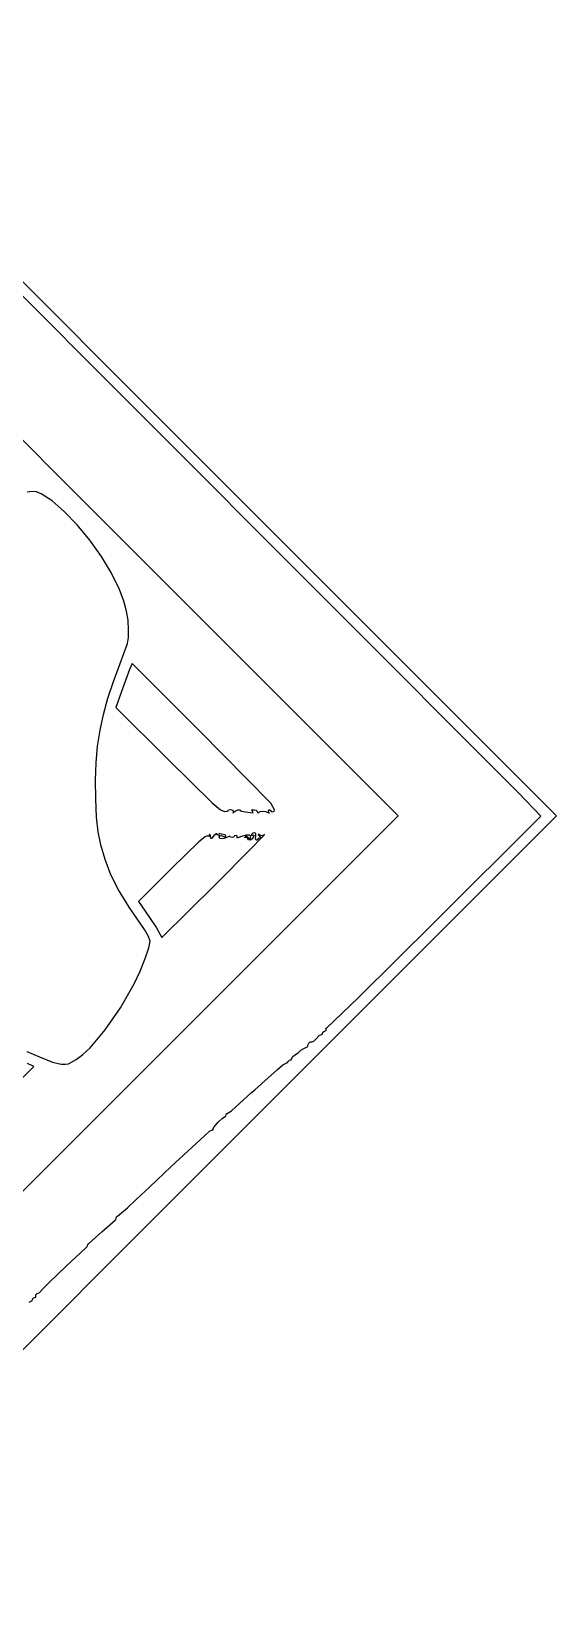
# Model space of a CAD drawing. Extents: x 247 to 565, y 428 to 746.
# Drawn here: x 458.4 to 564.6, y 428.4 to 745.5 of the extents above; entities that cross this region are included whole.
import ezdxf

# ---------------------------------------------------------------- set-up
doc = ezdxf.new("R2010")
doc.units = 0

msp = doc.modelspace()

# ---------------------------------------------------------------- linework, layer by layer
at = {"layer": 'Calque 1'}
for p, q in [((405.96, 745.5193), (485.2688, 666.2106)), ((479.13385, 669.451), (405.95995, 742.6081)), ((405.96, 713.5047), (469.2614, 650.2033)), ((556.83695, 591.5799), (479.13385, 669.451)), ((485.2688, 666.2106), (564.5776, 586.9018)), ((458.61212, 652.5136), (457.55974, 652.319175)), ((459.442532, 652.380634), (458.61212, 652.5136)), ((460.394816, 652.002703), (459.442532, 652.380634)), ((462.591269, 650.595219), (460.394816, 652.002703)), ((465.054013, 648.457694), (462.591269, 650.595219)), ((469.2614, 650.2033), (532.5628, 586.9018)), ((467.635584, 645.756675), (465.054013, 648.457694)), ((470.188515, 642.658709), (467.635584, 645.756675)), ((472.565342, 639.330344), (470.188515, 642.658709)), ((474.618598, 635.938125), (472.565342, 639.330344)), ((476.20082, 632.6486), (474.618598, 635.938125)), ((477.088765, 630.295795), (476.20082, 632.6486)), ((477.656874, 628.307087), (477.088765, 630.295795)), ((477.958738, 626.445111), (477.656874, 628.307087)), ((478.04795, 624.4725), (477.958738, 626.445111)), ((476.36106, 617.7257), (477.827099, 621.733075)), ((477.827099, 621.733075), (478.018122, 622.961112)), ((478.018122, 622.961112), (478.04795, 624.4725)), ((474.985545, 614.09326), (476.36106, 617.7257)), ((478.23848, 616.5149), (476.59301, 612.0701)), ((478.74677, 617.7007), (478.23848, 616.5149)), ((492.38647, 604.0886), (478.74677, 617.7007)), ((473.854294, 610.679673), (474.985545, 614.09326)), ((476.59301, 612.0701), (475.45584, 608.8111)), ((472.952947, 607.405866), (473.854294, 610.679673)), ((472.267144, 604.192762), (472.952947, 607.405866)), ((475.45584, 608.8111), (486.01804, 598.3133)), ((471.782524, 600.961289), (472.267144, 604.192762)), ((506.79327, 589.4446), (492.38647, 604.0886)), ((471.484726, 597.63237), (471.782524, 600.961289)), ((471.359392, 594.126932), (471.484726, 597.63237)), ((486.01804, 598.3133), (494.966236, 589.5571)), ((471.39216, 590.3659), (471.359392, 594.126932)), ((471.558449, 586.623511), (471.39216, 590.3659)), ((561.36612, 586.8658), (556.83695, 591.5799)), ((532.5628, 586.9018), (469.3277, 523.6664)), ((564.5776, 586.9018), (485.3352, 507.659)), ((494.966236, 589.5571), (496.650807, 588.132416)), ((496.650807, 588.132416), (497.43204, 587.7954)), ((497.43204, 587.7954), (497.992872, 587.847163)), ((497.992872, 587.847163), (498.14512, 587.9995)), ((498.14512, 587.9995), (498.237052, 588.142338)), ((498.237052, 588.142338), (498.65288, 588.1705)), ((498.65288, 588.1705), (499.113831, 588.031725)), ((499.113831, 588.031725), (499.17498, 587.7092)), ((499.17498, 587.7092), (499.130467, 587.43625)), ((499.130467, 587.43625), (499.40292, 587.6982)), ((499.40292, 587.6982), (499.78777, 587.989338)), ((499.78777, 587.989338), (500.21828, 588.1319)), ((500.21828, 588.1319), (500.21817, 588.1292)), ((500.21817, 588.1292), (500.545177, 588.094387)), ((500.545177, 588.094387), (500.68119, 587.9587)), ((500.68119, 587.9587), (500.856062, 587.813088)), ((500.856062, 587.813088), (501.2765, 587.7538)), ((501.2765, 587.7538), (502.64261, 587.5805)), ((502.64261, 587.5805), (503.214615, 587.506912)), ((502.960952, 588.090137), (503.42425, 588.1312)), ((503.09596, 587.7874), (502.960952, 588.090137)), ((503.214615, 587.506912), (503.09596, 587.7874)), ((503.42425, 588.1312), (503.847634, 588.051038)), ((503.847634, 588.051038), (503.95877, 587.9123)), ((503.95877, 587.9123), (504.11645, 587.5659)), ((504.11645, 587.5659), (504.30642, 587.511525)), ((504.30642, 587.511525), (504.38554, 587.6139)), ((504.38554, 587.6139), (504.613267, 587.803138)), ((504.613267, 587.803138), (505.145654, 587.86405)), ((505.145654, 587.86405), (505.757119, 587.797388)), ((505.757119, 587.797388), (506.22208, 587.6039)), ((506.22208, 587.6039), (506.481916, 587.429725)), ((506.362836, 587.8834), (506.4977, 588.0926)), ((506.4162, 587.6139), (506.362836, 587.8834)), ((506.481916, 587.429725), (506.4162, 587.6139)), ((506.4977, 588.0926), (506.687612, 588.127463)), ((506.687612, 588.127463), (506.7666, 587.9785)), ((506.7666, 587.9785), (506.883185, 587.780612)), ((507.523156, 588.1441), (506.79327, 589.4446)), ((506.883185, 587.780612), (507.16348, 587.6983)), ((507.16348, 587.6983), (507.480244, 587.810903)), ((507.480244, 587.810903), (507.523156, 588.1441)), ((539.83682, 565.3354), (561.36612, 586.8658)), ((471.878695, 583.692162), (471.558449, 586.623511)), ((472.440351, 581.015758), (471.878695, 583.692162)), ((473.33087, 578.0382), (472.440351, 581.015758)), ((492.265815, 581.648387), (486.83589, 576.3588)), ((493.495721, 582.685645), (492.265815, 581.648387)), ((493.99215, 582.8852), (493.495721, 582.685645)), ((494.255416, 582.7498), (493.99215, 582.8852)), ((494.33524, 582.9672), (494.255416, 582.7498)), ((494.3865, 583.182787), (494.33524, 582.9672)), ((494.58236, 582.9462), (494.3865, 583.182787)), ((494.69146, 582.2847), (494.58236, 582.9462)), ((494.796386, 582.322125), (494.69146, 582.2847)), ((495.23678, 582.8013), (494.796386, 582.322125)), ((495.716879, 583.264887), (495.23678, 582.8013)), ((495.52296, 572.9322), (502.829404, 580.307075)), ((495.91737, 583.2643), (495.716879, 583.264887)), ((496.000609, 583.030737), (495.91737, 583.2643)), ((496.19889, 582.9336), (496.000609, 583.030737)), ((496.348889, 583.011075), (496.19889, 582.9336)), ((496.359393, 583.3315), (496.31606, 583.1973)), ((496.31606, 583.1973), (496.348889, 583.011075)), ((496.8024, 583.2143), (496.359393, 583.3315)), ((496.37052, 582.5842), (496.547206, 582.82542)), ((496.492771, 582.333064), (496.37052, 582.5842)), ((496.977255, 582.266137), (496.492771, 582.333064)), ((496.547206, 582.82542), (496.808043, 582.920587)), ((497.56718, 583.0828), (496.8024, 583.2143)), ((496.808043, 582.920587), (497.40917, 582.6602)), ((497.602477, 582.374992), (496.977255, 582.266137)), ((497.40917, 582.6602), (497.616431, 582.55115)), ((497.68258, 582.7925), (497.56718, 583.0828)), ((498.14694, 582.6512), (497.602477, 582.374992)), ((497.616431, 582.55115), (497.68258, 582.7925)), ((498.441856, 582.82195), (498.14694, 582.6512)), ((498.56452, 582.7452), (498.441856, 582.82195)), ((498.6811, 582.566587), (498.56452, 582.7452)), ((498.96139, 582.4923), (498.6811, 582.566587)), ((499.241689, 582.557063), (498.96139, 582.4923)), ((499.35827, 582.7128), (499.241689, 582.557063)), ((499.479439, 582.868525), (499.35827, 582.7128)), ((499.77076, 582.9332), (499.479439, 582.868525)), ((500.014034, 582.855513), (499.77076, 582.9332)), ((499.968884, 582.46698), (500.01973, 582.6687)), ((500.143849, 582.418662), (499.968884, 582.46698)), ((500.01973, 582.6687), (500.014034, 582.855513)), ((501.06479, 582.7717), (500.143849, 582.418662)), ((501.806933, 583.001089), (501.06479, 582.7717)), ((501.523641, 582.458713), (501.60673, 582.6676)), ((501.67603, 582.4968), (501.523641, 582.458713)), ((501.60673, 582.6676), (501.841124, 582.855625)), ((501.906085, 582.529463), (501.67603, 582.4968)), ((502.441184, 582.965588), (501.806933, 583.001089)), ((501.841124, 582.855625), (502.1368, 582.5806)), ((502.06198, 582.3624), (501.906085, 582.529463)), ((502.281028, 582.071308), (502.06198, 582.3624)), ((502.1368, 582.5806), (502.410931, 582.325462)), ((502.606349, 582.013812), (502.281028, 582.071308)), ((502.410931, 582.325462), (502.62558, 582.32)), ((502.777435, 582.720217), (502.441184, 582.965588)), ((502.952585, 582.176536), (502.606349, 582.013812)), ((502.62558, 582.32), (502.777435, 582.720217)), ((502.829404, 580.307075), (504.921976, 582.443653)), ((502.90235, 583.1526), (502.862769, 582.961325)), ((502.862769, 582.961325), (503.11613, 582.9985)), ((503.157881, 583.371175), (502.90235, 583.1526)), ((503.23438, 582.5461), (502.952585, 582.176536)), ((503.11613, 582.9985), (503.391697, 583.011175)), ((503.5036, 583.4621), (503.157881, 583.371175)), ((503.391697, 583.011175), (503.23438, 582.5461)), ((503.785797, 583.318), (503.5036, 583.4621)), ((503.715231, 582.312862), (503.7516, 582.8169)), ((503.85521, 582.0075), (503.715231, 582.312862)), ((503.7516, 582.8169), (503.785797, 583.318)), ((504.042754, 581.9739), (503.85521, 582.0075)), ((504.12076, 582.1236), (504.042754, 581.9739)), ((504.256772, 582.325687), (504.12076, 582.1236)), ((504.58378, 582.4122), (504.256772, 582.325687)), ((504.31913, 583.1975), (504.258455, 583.0834)), ((504.258455, 583.0834), (504.53318, 582.8091)), ((504.79284, 582.9157), (504.31913, 583.1975)), ((504.53318, 582.8091), (504.889845, 582.481687)), ((504.889845, 582.481687), (504.58378, 582.4122)), ((505.067355, 582.824312), (504.79284, 582.9157)), ((504.921976, 582.443653), (505.434363, 582.978236)), ((505.53606, 583.1014), (505.067355, 582.824312)), ((505.434363, 582.978236), (505.53606, 583.1014)), ((474.477675, 574.98933), (473.33087, 578.0382)), ((475.997579, 571.941462), (474.477675, 574.98933)), ((486.83589, 576.3588), (480.01867, 569.551)), ((478.160674, 568.412264), (475.997579, 571.941462)), ((484.76996, 562.2957), (495.52306, 572.9324)), ((495.52306, 572.9324), (495.52296, 572.9322)), ((481.23705, 563.9194), (478.160674, 568.412264)), ((480.01867, 569.551), (482.15486, 566.5367)), ((482.15486, 566.5367), (483.708771, 564.22775)), ((524.556761, 550.17575), (539.83682, 565.3354)), ((482.075779, 562.5348), (481.23705, 563.9194)), ((482.42463, 561.5696), (482.075779, 562.5348)), ((482.151672, 560.195392), (482.42463, 561.5696)), ((483.708771, 564.22775), (484.44501, 562.9091)), ((484.44501, 562.9091), (484.76996, 562.2957)), ((481.427225, 558.049387), (482.151672, 560.195392)), ((479.19043, 552.9517), (480.392931, 555.509014)), ((480.392931, 555.509014), (481.427225, 558.049387)), ((476.422374, 548.08997), (479.19043, 552.9517)), ((518.05222, 543.9627), (524.556761, 550.17575)), ((473.335734, 543.637037), (476.422374, 548.08997)), ((470.247742, 540.008111), (473.335734, 543.637037)), ((516.05389, 541.9024), (516.585182, 542.476838)), ((516.585182, 542.476838), (517.01803, 542.7158)), ((517.01803, 542.7158), (517.23163, 542.784675)), ((517.23163, 542.784675), (517.23583, 542.9503)), ((517.23583, 542.9503), (517.295865, 543.158375)), ((517.295865, 543.158375), (517.64372, 543.3294)), ((517.64372, 543.3294), (517.99968, 543.5207)), ((517.99672, 543.7972), (517.927341, 543.982625)), ((517.927341, 543.982625), (518.05222, 543.9627)), ((517.99968, 543.5207), (517.99672, 543.7972)), ((457.484881, 539.242975), (460.04558, 538.1708)), ((468.802374, 538.632403), (470.247742, 540.008111)), ((512.353865, 538.975325), (512.58703, 539.2659)), ((512.58703, 539.2659), (512.857104, 539.533475)), ((512.857104, 539.533475), (513.50643, 539.839)), ((513.50643, 539.839), (514.30949, 540.2878)), ((514.275122, 540.560064), (514.470907, 540.903813)), ((514.30949, 540.2878), (514.275122, 540.560064)), ((514.470907, 540.903813), (514.779144, 541.175355)), ((514.779144, 541.175355), (515.08213, 541.231)), ((515.08213, 541.231), (515.517419, 541.35745)), ((515.517419, 541.35745), (516.05389, 541.9024)), ((449.89723, 527.2488), (458.89045, 536.2336)), ((458.89045, 536.2336), (457.62678, 536.8259)), ((460.04558, 538.1708), (462.636585, 537.092162)), ((462.636585, 537.092162), (464.43292, 536.6931)), ((464.43292, 536.6931), (465.265802, 536.663402)), ((465.265802, 536.663402), (465.908881, 536.764512)), ((465.908881, 536.764512), (467.47563, 537.6184)), ((467.47563, 537.6184), (468.802374, 538.632403)), ((508.17676, 535.6382), (509.239339, 536.52575)), ((509.239339, 536.52575), (509.8808, 536.8949)), ((509.8808, 536.8949), (510.166607, 537.011075)), ((510.166607, 537.011075), (510.3741, 537.2903)), ((510.3741, 537.2903), (510.550809, 537.52655)), ((510.550809, 537.52655), (510.76267, 537.5393)), ((510.76267, 537.5393), (510.929951, 537.554838)), ((510.929951, 537.554838), (510.99953, 537.7986)), ((510.99953, 537.7986), (511.232691, 538.205675)), ((511.232691, 538.205675), (511.79328, 538.6147)), ((511.79328, 538.6147), (512.353865, 538.975325)), ((503.57471, 531.4979), (505.58313, 533.3231)), ((505.58313, 533.3231), (508.17676, 535.6382)), ((500.51114, 528.7966), (502.79744, 530.8665)), ((502.79744, 530.8665), (503.57471, 531.4979)), ((497.712067, 526.184075), (497.77036, 526.4595)), ((497.77036, 526.4595), (497.837111, 526.709587)), ((497.837111, 526.709587), (497.99759, 526.7316)), ((497.99759, 526.7316), (498.829685, 527.28035)), ((498.829685, 527.28035), (500.51114, 528.7966)), ((469.3277, 523.6664), (405.9599, 460.4309)), ((494.406561, 523.113713), (494.99225, 523.4416)), ((494.99225, 523.4416), (495.124725, 523.436562)), ((495.07165, 523.5423), (495.331485, 524.040091)), ((495.124725, 523.436562), (495.07165, 523.5423)), ((495.331485, 524.040091), (496.12575, 524.930075)), ((496.12575, 524.930075), (497.018032, 525.765722)), ((497.018032, 525.765722), (497.57192, 526.1005)), ((497.57192, 526.1005), (497.712067, 526.184075)), ((486.66566, 515.9929), (493.36995, 522.2069)), ((493.36995, 522.2069), (494.406561, 523.113713)), ((482.25698, 511.8257), (486.66566, 515.9929)), ((479.66162, 509.3783), (482.25698, 511.8257)), ((485.3352, 507.659), (405.9601, 428.4163)), ((475.79781, 505.9387), (477.80424, 507.6585)), ((477.80424, 507.6585), (479.66162, 509.3783)), ((472.64954, 502.7637), (475.33431, 505.1449)), ((475.33431, 505.1449), (475.483379, 505.261487)), ((475.483379, 505.261487), (475.54538, 505.5418)), ((475.54538, 505.5418), (475.61953, 505.822112)), ((475.61953, 505.822112), (475.79781, 505.9387)), ((469.93459, 500.3824), (472.64954, 502.7637)), ((465.43804, 495.8636), (469.33837, 499.4877)), ((469.33837, 499.4877), (469.752007, 499.855987)), ((469.752007, 499.855987), (469.83899, 500.1468)), ((469.80699, 500.3132), (469.93459, 500.3824)), ((469.83899, 500.1468), (469.80699, 500.3132)), ((461.91891, 492.4877), (465.43804, 495.8636)), ((460.79444, 491.3113), (461.91891, 492.4877)), ((457.956992, 488.57215), (458.43718, 488.8275)), ((458.43718, 488.8275), (458.56071, 488.833762)), ((458.56071, 488.833762), (458.61209, 489.0936)), ((458.61209, 489.0936), (458.733259, 489.404987)), ((458.733259, 489.404987), (459.02458, 489.5345)), ((459.02458, 489.5345), (459.273307, 489.603425)), ((459.273307, 489.603425), (459.29207, 489.7691)), ((459.29207, 489.7691), (459.305416, 490.030887)), ((459.305416, 490.030887), (459.54104, 490.3307)), ((459.54104, 490.3307), (459.935, 490.4838)), ((459.935, 490.4838), (460.79444, 491.3113))]:
    msp.add_line(p, q, dxfattribs=at)

doc.saveas('drawing.dxf')
